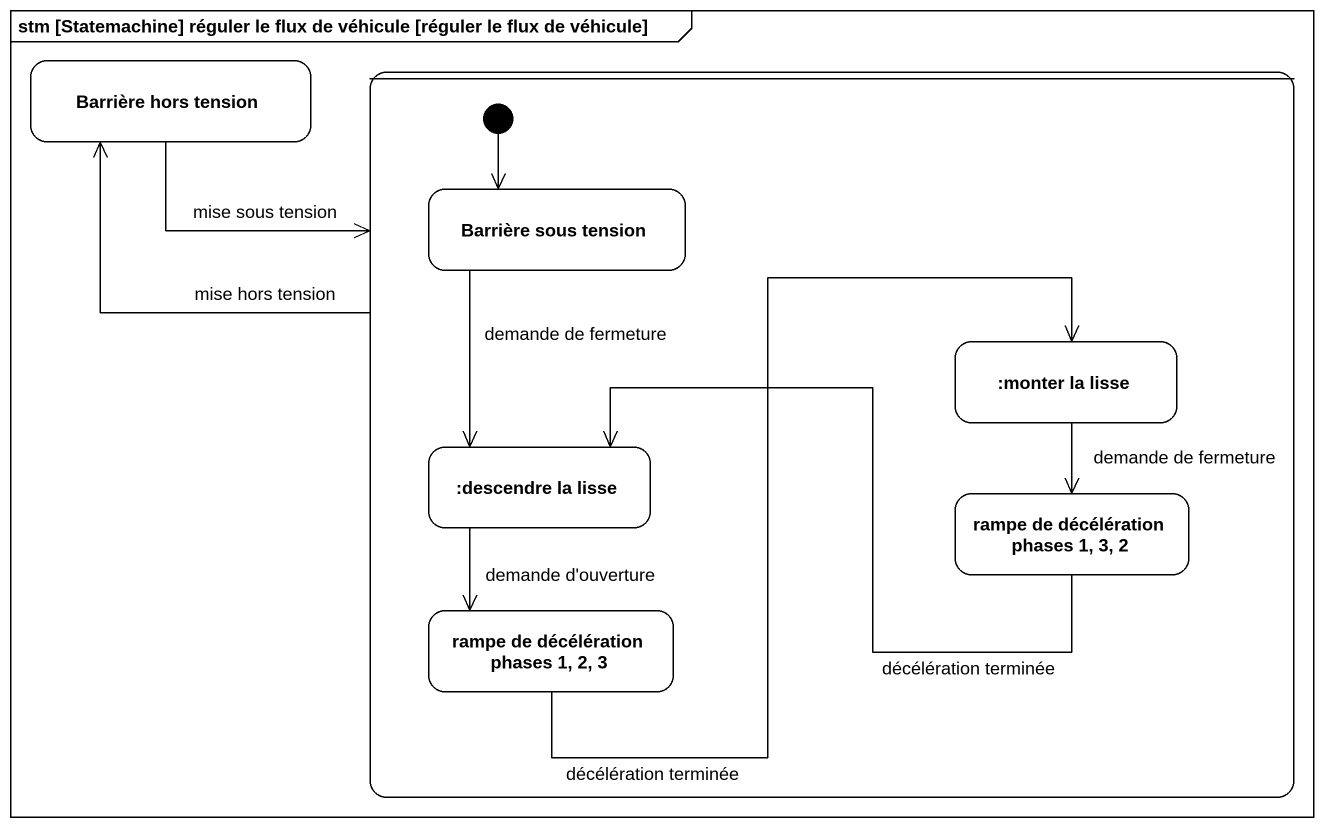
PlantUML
@startuml
mainframe stm [Statemachine] réguler le flux de véhicule [réguler le flux de véhicule]
hide empty description
state "Barrière hors tension" as Barrière_hors_tension
state " " as state1 {
  state "Barrière sous tension" as Barrière_sous_tension
  state ":monter la lisse" as monter_la_lisse
  state ":descendre la lisse" as descendre_la_lisse
  state "rampe de décélération phases 1, 3, 2" as rampe_de_décélération
  state "rampe de décélération phases 1, 2, 3" as rampe_de_décélération_2
  [*] --> Barrière_sous_tension
}
Barrière_hors_tension -right-> state1 : mise sous tension
state1 -left-> Barrière_hors_tension : mise hors tension
Barrière_sous_tension --> descendre_la_lisse : demande de fermeture
monter_la_lisse --> rampe_de_décélération : demande de fermeture
descendre_la_lisse --> rampe_de_décélération_2 : demande d'ouverture
rampe_de_décélération -left-> descendre_la_lisse : décélération terminée
rampe_de_décélération_2 -right-> monter_la_lisse : décélération terminée
@enduml
